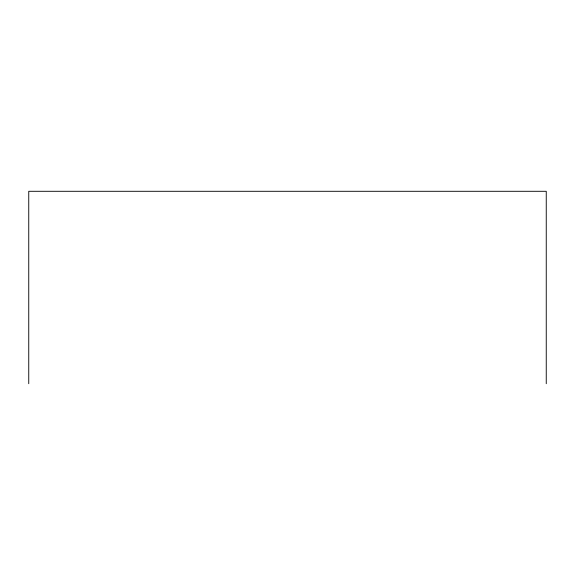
<?xml version="1.0" encoding="UTF-8"?>
<svg xmlns="http://www.w3.org/2000/svg" width="575" height="575" viewBox="0 0 575 575"><rect width="100%" height="100%" fill="white"/><g stroke="black" fill="none" stroke-linecap="round" stroke-linejoin="round"><path stroke-width="0.86" d="M546.25 383.705L546.25 191.295L28.75 191.295L28.75 383.705"/></g></svg>
